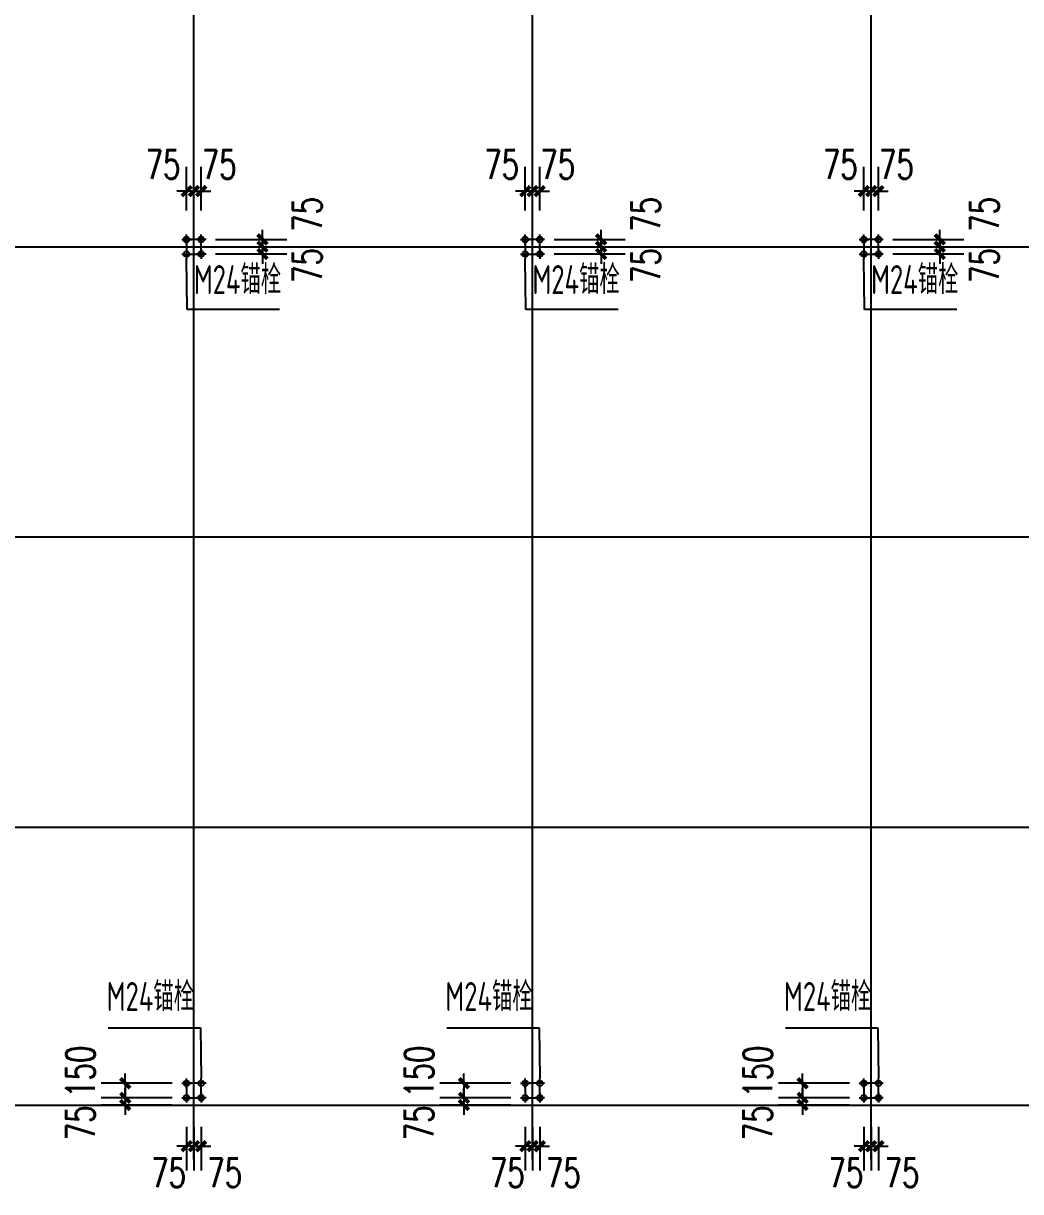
# Model space of a CAD drawing. Extents: x 180850 to 1400258, y 48356 to 327067.
# Drawn here: x 468406 to 489020, y 167371 to 191532 of the extents above; entities that cross this region are included whole.
import ezdxf
from ezdxf.enums import TextEntityAlignment as Align

# ---------------------------------------------------------------- set-up
doc = ezdxf.new("R2010")
doc.units = 0
doc.header["$LTSCALE"] = 1000
for name, color, linetype in [('AXIS', 3, 'Continuous'), ('DOTE', 1, 'Continuous'), ('TEXT', 7, 'Continuous')]:
    doc.layers.add(name, color=color, linetype=linetype)
doc.styles.add('_TCH_DIM_T3', font='SIMPLEX', dxfattribs={"width": 0.705882, "bigfont": 'GBCBIG'})
doc.styles.add('TSSD_Label', font='tssdeng.shx', dxfattribs={"width": 0.7, "bigfont": 'hztxt.shx'})
doc.dimstyles.new('TCH-200-2', dxfattribs={"dimtxt": 595, "dimasz": 200, "dimexe": 500, "dimexo": 600, "dimgap": 252.5, "dimtad": 1, "dimdec": 0, "dimlfac": 0.5, "dimzin": 0, "dimdsep": 46, "dimtxsty": '_TCH_DIM_T3', "dimblk": 'ARCHTICK', "dimcen": 0.09, "dimclrd": 124, "dimclre": 124, "dimclrt": 7, "dimazin": 2, "dimtfac": 1, "dimtdec": 0, "dimtix": 1, "dimtmove": 2, "dimatfit": 3, "dimfxl": 1, "dimtolj": 1, "dimtzin": 0, "dimarcsym": 0})

# ---------------------------------------------------------------- blocks, each defined once
blk = doc.blocks.new('_ArchTick')
at = {"color": 0, "linetype": 'ByBlock', "const_width": 0.4}
blk.add_lwpolyline([(-0.5, -0.5), (0.5, 0.5)], dxfattribs=at)
blk = doc.blocks.new('*D696')
at = {"color": 124, "linetype": 'ByBlock', "lineweight": -2, "transparency": 16777216}
for p, q in [((484513, 169312), (484513, 169512)), ((485481, 169312), (484013, 169312)), ((485481, 169162), (484013, 169162)), ((484513, 169312), (484513, 169162)), ((484513, 169162), (484513, 168962))]:
    blk.add_line(p, q, dxfattribs=at)
at = {"layer": 'Defpoints', "color": 0, "linetype": 'ByBlock', "transparency": 16777216}
for p in [(484513, 169162), (486081, 169312), (486081, 169162)]:
    blk.add_point(p, dxfattribs=at)
at = {"color": 124, "linetype": 'ByBlock', "lineweight": -2, "transparency": 16777216, "xscale": 200, "yscale": 200, "zscale": 200}
for p, rotation in [((484513, 169312), 270), ((484513, 169162), 90)]:
    blk.add_blockref('_ArchTick', p, dxfattribs=dict(at, rotation=rotation))
at = {"color": 7, "linetype": 'ByBlock', "transparency": 16777216, "insert": (483587, 168792), "char_height": 595, "attachment_point": 5, "rotation": 90, "style": '_TCH_DIM_T3'}
blk.add_mtext('\\A1;75', dxfattribs=at)
blk = doc.blocks.new('*D697')
at = {"color": 124, "linetype": 'ByBlock', "lineweight": -2, "transparency": 16777216}
for p, q in [((485481, 169612), (484013, 169612)), ((484513, 169612), (484513, 169812)), ((484513, 169612), (484513, 169312)), ((485481, 169312), (484013, 169312)), ((484513, 169312), (484513, 169112))]:
    blk.add_line(p, q, dxfattribs=at)
at = {"layer": 'Defpoints', "color": 0, "linetype": 'ByBlock', "transparency": 16777216}
for p in [(486081, 169612), (484513, 169312), (486081, 169312)]:
    blk.add_point(p, dxfattribs=at)
at = {"color": 124, "linetype": 'ByBlock', "lineweight": -2, "transparency": 16777216, "xscale": 200, "yscale": 200, "zscale": 200}
for p, rotation in [((484513, 169612), 270), ((484513, 169312), 90)]:
    blk.add_blockref('_ArchTick', p, dxfattribs=dict(at, rotation=rotation))
at = {"color": 7, "linetype": 'ByBlock', "transparency": 16777216, "insert": (483587, 169850), "char_height": 595, "attachment_point": 5, "rotation": 90, "style": '_TCH_DIM_T3'}
blk.add_mtext('\\A1;150', dxfattribs=at)
blk = doc.blocks.new('*D698')
at = {"color": 124, "linetype": 'ByBlock', "lineweight": -2, "transparency": 16777216}
for p, q in [((485931, 168712), (485931, 167811)), ((486081, 168712), (486081, 167811)), ((485931, 168311), (485731, 168311)), ((485931, 168311), (486081, 168311)), ((486081, 168311), (486281, 168311))]:
    blk.add_line(p, q, dxfattribs=at)
at = {"layer": 'Defpoints', "color": 0, "linetype": 'ByBlock', "transparency": 16777216}
for p in [(485931, 169312), (486081, 169312), (486081, 168311)]:
    blk.add_point(p, dxfattribs=at)
at = {"color": 124, "linetype": 'ByBlock', "lineweight": -2, "transparency": 16777216, "xscale": 200, "yscale": 200, "zscale": 200}
blk.add_blockref('_ArchTick', (485931, 168311), dxfattribs=at)
at = {"color": 124, "linetype": 'ByBlock', "lineweight": -2, "transparency": 16777216, "xscale": 200, "yscale": 200, "zscale": 200, "rotation": 180}
blk.add_blockref('_ArchTick', (486081, 168311), dxfattribs=at)
at = {"color": 7, "linetype": 'ByBlock', "transparency": 16777216, "insert": (486569, 167761), "char_height": 595, "attachment_point": 5, "style": '_TCH_DIM_T3'}
blk.add_mtext('\\A1;75', dxfattribs=at)
blk = doc.blocks.new('*D699')
at = {"color": 124, "linetype": 'ByBlock', "lineweight": -2, "transparency": 16777216}
for p, q in [((485781, 168712), (485781, 167811)), ((485931, 168712), (485931, 167811)), ((485781, 168311), (485581, 168311)), ((485931, 168311), (485781, 168311)), ((485931, 168311), (486131, 168311))]:
    blk.add_line(p, q, dxfattribs=at)
at = {"layer": 'Defpoints', "color": 0, "linetype": 'ByBlock', "transparency": 16777216}
for p in [(485781, 169312), (485931, 169312), (485781, 168311)]:
    blk.add_point(p, dxfattribs=at)
at = {"color": 124, "linetype": 'ByBlock', "lineweight": -2, "transparency": 16777216, "xscale": 200, "yscale": 200, "zscale": 200}
blk.add_blockref('_ArchTick', (485781, 168311), dxfattribs=at)
at = {"color": 124, "linetype": 'ByBlock', "lineweight": -2, "transparency": 16777216, "xscale": 200, "yscale": 200, "zscale": 200, "rotation": 180}
blk.add_blockref('_ArchTick', (485931, 168311), dxfattribs=at)
at = {"color": 7, "linetype": 'ByBlock', "transparency": 16777216, "insert": (485409, 167761), "char_height": 595, "attachment_point": 5, "style": '_TCH_DIM_T3'}
blk.add_mtext('\\A1;75', dxfattribs=at)
blk = doc.blocks.new('*D700')
at = {"color": 124, "linetype": 'ByBlock', "lineweight": -2, "transparency": 16777216}
for p, q in [((487349, 187062), (487349, 187262)), ((486381, 187062), (487849, 187062)), ((487349, 187062), (487349, 186912)), ((486381, 186912), (487849, 186912)), ((487349, 186912), (487349, 186712))]:
    blk.add_line(p, q, dxfattribs=at)
at = {"layer": 'Defpoints', "color": 0, "linetype": 'ByBlock', "transparency": 16777216}
for p in [(485781, 187062), (485781, 186912), (487349, 186912)]:
    blk.add_point(p, dxfattribs=at)
at = {"color": 124, "linetype": 'ByBlock', "lineweight": -2, "transparency": 16777216, "xscale": 200, "yscale": 200, "zscale": 200}
for p, rotation in [((487349, 187062), 270), ((487349, 186912), 90)]:
    blk.add_blockref('_ArchTick', p, dxfattribs=dict(at, rotation=rotation))
at = {"color": 7, "linetype": 'ByBlock', "transparency": 16777216, "insert": (488275, 187581), "char_height": 595, "attachment_point": 5, "rotation": 90, "style": '_TCH_DIM_T3'}
blk.add_mtext('\\A1;75', dxfattribs=at)
blk = doc.blocks.new('*D701')
at = {"color": 124, "linetype": 'ByBlock', "lineweight": -2, "transparency": 16777216}
for p, q in [((487349, 186912), (487349, 187112)), ((486381, 186912), (487849, 186912)), ((487349, 186762), (487349, 186912)), ((486381, 186762), (487849, 186762)), ((487349, 186762), (487349, 186562))]:
    blk.add_line(p, q, dxfattribs=at)
at = {"layer": 'Defpoints', "color": 0, "linetype": 'ByBlock', "transparency": 16777216}
for p in [(485781, 186912), (487349, 186912), (485781, 186762)]:
    blk.add_point(p, dxfattribs=at)
at = {"color": 124, "linetype": 'ByBlock', "lineweight": -2, "transparency": 16777216, "xscale": 200, "yscale": 200, "zscale": 200}
for p, rotation in [((487349, 186912), 270), ((487349, 186762), 90)]:
    blk.add_blockref('_ArchTick', p, dxfattribs=dict(at, rotation=rotation))
at = {"color": 7, "linetype": 'ByBlock', "transparency": 16777216, "insert": (488275, 186523), "char_height": 595, "attachment_point": 5, "rotation": 90, "style": '_TCH_DIM_T3'}
blk.add_mtext('\\A1;75', dxfattribs=at)
blk = doc.blocks.new('*D702')
at = {"color": 124, "linetype": 'ByBlock', "lineweight": -2, "transparency": 16777216}
for p, q in [((485781, 187662), (485781, 188562)), ((485931, 187662), (485931, 188562)), ((485781, 188062), (485581, 188062)), ((485931, 188062), (485781, 188062)), ((485931, 188062), (486131, 188062))]:
    blk.add_line(p, q, dxfattribs=at)
at = {"layer": 'Defpoints', "color": 0, "linetype": 'ByBlock', "transparency": 16777216}
for p in [(485781, 188062), (485781, 187062), (485931, 187062)]:
    blk.add_point(p, dxfattribs=at)
at = {"color": 124, "linetype": 'ByBlock', "lineweight": -2, "transparency": 16777216, "xscale": 200, "yscale": 200, "zscale": 200}
blk.add_blockref('_ArchTick', (485781, 188062), dxfattribs=at)
at = {"color": 124, "linetype": 'ByBlock', "lineweight": -2, "transparency": 16777216, "xscale": 200, "yscale": 200, "zscale": 200, "rotation": 180}
blk.add_blockref('_ArchTick', (485931, 188062), dxfattribs=at)
at = {"color": 7, "linetype": 'ByBlock', "transparency": 16777216, "insert": (485293, 188612), "char_height": 595, "attachment_point": 5, "style": '_TCH_DIM_T3'}
blk.add_mtext('\\A1;75', dxfattribs=at)
blk = doc.blocks.new('*D703')
at = {"color": 124, "linetype": 'ByBlock', "lineweight": -2, "transparency": 16777216}
for p, q in [((485931, 187662), (485931, 188562)), ((486081, 187662), (486081, 188562)), ((485931, 188062), (485731, 188062)), ((485931, 188062), (486081, 188062)), ((486081, 188062), (486281, 188062))]:
    blk.add_line(p, q, dxfattribs=at)
at = {"layer": 'Defpoints', "color": 0, "linetype": 'ByBlock', "transparency": 16777216}
for p in [(486081, 188062), (485931, 187062), (486081, 187062)]:
    blk.add_point(p, dxfattribs=at)
at = {"color": 124, "linetype": 'ByBlock', "lineweight": -2, "transparency": 16777216, "xscale": 200, "yscale": 200, "zscale": 200}
blk.add_blockref('_ArchTick', (485931, 188062), dxfattribs=at)
at = {"color": 124, "linetype": 'ByBlock', "lineweight": -2, "transparency": 16777216, "xscale": 200, "yscale": 200, "zscale": 200, "rotation": 180}
blk.add_blockref('_ArchTick', (486081, 188062), dxfattribs=at)
at = {"color": 7, "linetype": 'ByBlock', "transparency": 16777216, "insert": (486453, 188612), "char_height": 595, "attachment_point": 5, "style": '_TCH_DIM_T3'}
blk.add_mtext('\\A1;75', dxfattribs=at)
blk = doc.blocks.new('*D708')
at = {"color": 124, "linetype": 'ByBlock', "lineweight": -2, "transparency": 16777216}
for p, q in [((477513, 169312), (477513, 169512)), ((478481, 169312), (477013, 169312)), ((478481, 169162), (477013, 169162)), ((477513, 169312), (477513, 169162)), ((477513, 169162), (477513, 168962))]:
    blk.add_line(p, q, dxfattribs=at)
at = {"layer": 'Defpoints', "color": 0, "linetype": 'ByBlock', "transparency": 16777216}
for p in [(477513, 169162), (479081, 169312), (479081, 169162)]:
    blk.add_point(p, dxfattribs=at)
at = {"color": 124, "linetype": 'ByBlock', "lineweight": -2, "transparency": 16777216, "xscale": 200, "yscale": 200, "zscale": 200}
for p, rotation in [((477513, 169312), 270), ((477513, 169162), 90)]:
    blk.add_blockref('_ArchTick', p, dxfattribs=dict(at, rotation=rotation))
at = {"color": 7, "linetype": 'ByBlock', "transparency": 16777216, "insert": (476587, 168792), "char_height": 595, "attachment_point": 5, "rotation": 90, "style": '_TCH_DIM_T3'}
blk.add_mtext('\\A1;75', dxfattribs=at)
blk = doc.blocks.new('*D709')
at = {"color": 124, "linetype": 'ByBlock', "lineweight": -2, "transparency": 16777216}
for p, q in [((478481, 169612), (477013, 169612)), ((477513, 169612), (477513, 169812)), ((477513, 169612), (477513, 169312)), ((478481, 169312), (477013, 169312)), ((477513, 169312), (477513, 169112))]:
    blk.add_line(p, q, dxfattribs=at)
at = {"layer": 'Defpoints', "color": 0, "linetype": 'ByBlock', "transparency": 16777216}
for p in [(479081, 169612), (477513, 169312), (479081, 169312)]:
    blk.add_point(p, dxfattribs=at)
at = {"color": 124, "linetype": 'ByBlock', "lineweight": -2, "transparency": 16777216, "xscale": 200, "yscale": 200, "zscale": 200}
for p, rotation in [((477513, 169612), 270), ((477513, 169312), 90)]:
    blk.add_blockref('_ArchTick', p, dxfattribs=dict(at, rotation=rotation))
at = {"color": 7, "linetype": 'ByBlock', "transparency": 16777216, "insert": (476587, 169850), "char_height": 595, "attachment_point": 5, "rotation": 90, "style": '_TCH_DIM_T3'}
blk.add_mtext('\\A1;150', dxfattribs=at)
blk = doc.blocks.new('*D710')
at = {"color": 124, "linetype": 'ByBlock', "lineweight": -2, "transparency": 16777216}
for p, q in [((478931, 168712), (478931, 167811)), ((479081, 168712), (479081, 167811)), ((478931, 168311), (478731, 168311)), ((478931, 168311), (479081, 168311)), ((479081, 168311), (479281, 168311))]:
    blk.add_line(p, q, dxfattribs=at)
at = {"layer": 'Defpoints', "color": 0, "linetype": 'ByBlock', "transparency": 16777216}
for p in [(478931, 169312), (479081, 169312), (479081, 168311)]:
    blk.add_point(p, dxfattribs=at)
at = {"color": 124, "linetype": 'ByBlock', "lineweight": -2, "transparency": 16777216, "xscale": 200, "yscale": 200, "zscale": 200}
blk.add_blockref('_ArchTick', (478931, 168311), dxfattribs=at)
at = {"color": 124, "linetype": 'ByBlock', "lineweight": -2, "transparency": 16777216, "xscale": 200, "yscale": 200, "zscale": 200, "rotation": 180}
blk.add_blockref('_ArchTick', (479081, 168311), dxfattribs=at)
at = {"color": 7, "linetype": 'ByBlock', "transparency": 16777216, "insert": (479569, 167761), "char_height": 595, "attachment_point": 5, "style": '_TCH_DIM_T3'}
blk.add_mtext('\\A1;75', dxfattribs=at)
blk = doc.blocks.new('*D711')
at = {"color": 124, "linetype": 'ByBlock', "lineweight": -2, "transparency": 16777216}
for p, q in [((478781, 168712), (478781, 167811)), ((478931, 168712), (478931, 167811)), ((478781, 168311), (478581, 168311)), ((478931, 168311), (478781, 168311)), ((478931, 168311), (479131, 168311))]:
    blk.add_line(p, q, dxfattribs=at)
at = {"layer": 'Defpoints', "color": 0, "linetype": 'ByBlock', "transparency": 16777216}
for p in [(478781, 169312), (478931, 169312), (478781, 168311)]:
    blk.add_point(p, dxfattribs=at)
at = {"color": 124, "linetype": 'ByBlock', "lineweight": -2, "transparency": 16777216, "xscale": 200, "yscale": 200, "zscale": 200}
blk.add_blockref('_ArchTick', (478781, 168311), dxfattribs=at)
at = {"color": 124, "linetype": 'ByBlock', "lineweight": -2, "transparency": 16777216, "xscale": 200, "yscale": 200, "zscale": 200, "rotation": 180}
blk.add_blockref('_ArchTick', (478931, 168311), dxfattribs=at)
at = {"color": 7, "linetype": 'ByBlock', "transparency": 16777216, "insert": (478409, 167761), "char_height": 595, "attachment_point": 5, "style": '_TCH_DIM_T3'}
blk.add_mtext('\\A1;75', dxfattribs=at)
blk = doc.blocks.new('*D712')
at = {"color": 124, "linetype": 'ByBlock', "lineweight": -2, "transparency": 16777216}
for p, q in [((480349, 187062), (480349, 187262)), ((479381, 187062), (480849, 187062)), ((480349, 187062), (480349, 186912)), ((479381, 186912), (480849, 186912)), ((480349, 186912), (480349, 186712))]:
    blk.add_line(p, q, dxfattribs=at)
at = {"layer": 'Defpoints', "color": 0, "linetype": 'ByBlock', "transparency": 16777216}
for p in [(478781, 187062), (478781, 186912), (480349, 186912)]:
    blk.add_point(p, dxfattribs=at)
at = {"color": 124, "linetype": 'ByBlock', "lineweight": -2, "transparency": 16777216, "xscale": 200, "yscale": 200, "zscale": 200}
for p, rotation in [((480349, 187062), 270), ((480349, 186912), 90)]:
    blk.add_blockref('_ArchTick', p, dxfattribs=dict(at, rotation=rotation))
at = {"color": 7, "linetype": 'ByBlock', "transparency": 16777216, "insert": (481275, 187581), "char_height": 595, "attachment_point": 5, "rotation": 90, "style": '_TCH_DIM_T3'}
blk.add_mtext('\\A1;75', dxfattribs=at)
blk = doc.blocks.new('*D713')
at = {"color": 124, "linetype": 'ByBlock', "lineweight": -2, "transparency": 16777216}
for p, q in [((480349, 186912), (480349, 187112)), ((479381, 186912), (480849, 186912)), ((480349, 186762), (480349, 186912)), ((479381, 186762), (480849, 186762)), ((480349, 186762), (480349, 186562))]:
    blk.add_line(p, q, dxfattribs=at)
at = {"layer": 'Defpoints', "color": 0, "linetype": 'ByBlock', "transparency": 16777216}
for p in [(478781, 186912), (480349, 186912), (478781, 186762)]:
    blk.add_point(p, dxfattribs=at)
at = {"color": 124, "linetype": 'ByBlock', "lineweight": -2, "transparency": 16777216, "xscale": 200, "yscale": 200, "zscale": 200}
for p, rotation in [((480349, 186912), 270), ((480349, 186762), 90)]:
    blk.add_blockref('_ArchTick', p, dxfattribs=dict(at, rotation=rotation))
at = {"color": 7, "linetype": 'ByBlock', "transparency": 16777216, "insert": (481275, 186523), "char_height": 595, "attachment_point": 5, "rotation": 90, "style": '_TCH_DIM_T3'}
blk.add_mtext('\\A1;75', dxfattribs=at)
blk = doc.blocks.new('*D714')
at = {"color": 124, "linetype": 'ByBlock', "lineweight": -2, "transparency": 16777216}
for p, q in [((478781, 187662), (478781, 188562)), ((478931, 187662), (478931, 188562)), ((478781, 188062), (478581, 188062)), ((478931, 188062), (478781, 188062)), ((478931, 188062), (479131, 188062))]:
    blk.add_line(p, q, dxfattribs=at)
at = {"layer": 'Defpoints', "color": 0, "linetype": 'ByBlock', "transparency": 16777216}
for p in [(478781, 188062), (478781, 187062), (478931, 187062)]:
    blk.add_point(p, dxfattribs=at)
at = {"color": 124, "linetype": 'ByBlock', "lineweight": -2, "transparency": 16777216, "xscale": 200, "yscale": 200, "zscale": 200}
blk.add_blockref('_ArchTick', (478781, 188062), dxfattribs=at)
at = {"color": 124, "linetype": 'ByBlock', "lineweight": -2, "transparency": 16777216, "xscale": 200, "yscale": 200, "zscale": 200, "rotation": 180}
blk.add_blockref('_ArchTick', (478931, 188062), dxfattribs=at)
at = {"color": 7, "linetype": 'ByBlock', "transparency": 16777216, "insert": (478293, 188612), "char_height": 595, "attachment_point": 5, "style": '_TCH_DIM_T3'}
blk.add_mtext('\\A1;75', dxfattribs=at)
blk = doc.blocks.new('*D715')
at = {"color": 124, "linetype": 'ByBlock', "lineweight": -2, "transparency": 16777216}
for p, q in [((478931, 187662), (478931, 188562)), ((479081, 187662), (479081, 188562)), ((478931, 188062), (478731, 188062)), ((478931, 188062), (479081, 188062)), ((479081, 188062), (479281, 188062))]:
    blk.add_line(p, q, dxfattribs=at)
at = {"layer": 'Defpoints', "color": 0, "linetype": 'ByBlock', "transparency": 16777216}
for p in [(479081, 188062), (478931, 187062), (479081, 187062)]:
    blk.add_point(p, dxfattribs=at)
at = {"color": 124, "linetype": 'ByBlock', "lineweight": -2, "transparency": 16777216, "xscale": 200, "yscale": 200, "zscale": 200}
blk.add_blockref('_ArchTick', (478931, 188062), dxfattribs=at)
at = {"color": 124, "linetype": 'ByBlock', "lineweight": -2, "transparency": 16777216, "xscale": 200, "yscale": 200, "zscale": 200, "rotation": 180}
blk.add_blockref('_ArchTick', (479081, 188062), dxfattribs=at)
at = {"color": 7, "linetype": 'ByBlock', "transparency": 16777216, "insert": (479453, 188612), "char_height": 595, "attachment_point": 5, "style": '_TCH_DIM_T3'}
blk.add_mtext('\\A1;75', dxfattribs=at)
blk = doc.blocks.new('*D720')
at = {"color": 124, "linetype": 'ByBlock', "lineweight": -2, "transparency": 16777216}
for p, q in [((470513, 169312), (470513, 169512)), ((471481, 169312), (470013, 169312)), ((471481, 169162), (470013, 169162)), ((470513, 169312), (470513, 169162)), ((470513, 169162), (470513, 168962))]:
    blk.add_line(p, q, dxfattribs=at)
at = {"layer": 'Defpoints', "color": 0, "linetype": 'ByBlock', "transparency": 16777216}
for p in [(470513, 169162), (472081, 169312), (472081, 169162)]:
    blk.add_point(p, dxfattribs=at)
at = {"color": 124, "linetype": 'ByBlock', "lineweight": -2, "transparency": 16777216, "xscale": 200, "yscale": 200, "zscale": 200}
for p, rotation in [((470513, 169312), 270), ((470513, 169162), 90)]:
    blk.add_blockref('_ArchTick', p, dxfattribs=dict(at, rotation=rotation))
at = {"color": 7, "linetype": 'ByBlock', "transparency": 16777216, "insert": (469587, 168792), "char_height": 595, "attachment_point": 5, "rotation": 90, "style": '_TCH_DIM_T3'}
blk.add_mtext('\\A1;75', dxfattribs=at)
blk = doc.blocks.new('*D721')
at = {"color": 124, "linetype": 'ByBlock', "lineweight": -2, "transparency": 16777216}
for p, q in [((471481, 169612), (470013, 169612)), ((470513, 169612), (470513, 169812)), ((470513, 169612), (470513, 169312)), ((471481, 169312), (470013, 169312)), ((470513, 169312), (470513, 169112))]:
    blk.add_line(p, q, dxfattribs=at)
at = {"layer": 'Defpoints', "color": 0, "linetype": 'ByBlock', "transparency": 16777216}
for p in [(472081, 169612), (470513, 169312), (472081, 169312)]:
    blk.add_point(p, dxfattribs=at)
at = {"color": 124, "linetype": 'ByBlock', "lineweight": -2, "transparency": 16777216, "xscale": 200, "yscale": 200, "zscale": 200}
for p, rotation in [((470513, 169612), 270), ((470513, 169312), 90)]:
    blk.add_blockref('_ArchTick', p, dxfattribs=dict(at, rotation=rotation))
at = {"color": 7, "linetype": 'ByBlock', "transparency": 16777216, "insert": (469587, 169850), "char_height": 595, "attachment_point": 5, "rotation": 90, "style": '_TCH_DIM_T3'}
blk.add_mtext('\\A1;150', dxfattribs=at)
blk = doc.blocks.new('*D722')
at = {"color": 124, "linetype": 'ByBlock', "lineweight": -2, "transparency": 16777216}
for p, q in [((471931, 168712), (471931, 167811)), ((472081, 168712), (472081, 167811)), ((471931, 168311), (471731, 168311)), ((471931, 168311), (472081, 168311)), ((472081, 168311), (472281, 168311))]:
    blk.add_line(p, q, dxfattribs=at)
at = {"layer": 'Defpoints', "color": 0, "linetype": 'ByBlock', "transparency": 16777216}
for p in [(471931, 169312), (472081, 169312), (472081, 168311)]:
    blk.add_point(p, dxfattribs=at)
at = {"color": 124, "linetype": 'ByBlock', "lineweight": -2, "transparency": 16777216, "xscale": 200, "yscale": 200, "zscale": 200}
blk.add_blockref('_ArchTick', (471931, 168311), dxfattribs=at)
at = {"color": 124, "linetype": 'ByBlock', "lineweight": -2, "transparency": 16777216, "xscale": 200, "yscale": 200, "zscale": 200, "rotation": 180}
blk.add_blockref('_ArchTick', (472081, 168311), dxfattribs=at)
at = {"color": 7, "linetype": 'ByBlock', "transparency": 16777216, "insert": (472569, 167761), "char_height": 595, "attachment_point": 5, "style": '_TCH_DIM_T3'}
blk.add_mtext('\\A1;75', dxfattribs=at)
blk = doc.blocks.new('*D723')
at = {"color": 124, "linetype": 'ByBlock', "lineweight": -2, "transparency": 16777216}
for p, q in [((471781, 168712), (471781, 167811)), ((471931, 168712), (471931, 167811)), ((471781, 168311), (471581, 168311)), ((471931, 168311), (471781, 168311)), ((471931, 168311), (472131, 168311))]:
    blk.add_line(p, q, dxfattribs=at)
at = {"layer": 'Defpoints', "color": 0, "linetype": 'ByBlock', "transparency": 16777216}
for p in [(471781, 169312), (471931, 169312), (471781, 168311)]:
    blk.add_point(p, dxfattribs=at)
at = {"color": 124, "linetype": 'ByBlock', "lineweight": -2, "transparency": 16777216, "xscale": 200, "yscale": 200, "zscale": 200}
blk.add_blockref('_ArchTick', (471781, 168311), dxfattribs=at)
at = {"color": 124, "linetype": 'ByBlock', "lineweight": -2, "transparency": 16777216, "xscale": 200, "yscale": 200, "zscale": 200, "rotation": 180}
blk.add_blockref('_ArchTick', (471931, 168311), dxfattribs=at)
at = {"color": 7, "linetype": 'ByBlock', "transparency": 16777216, "insert": (471409, 167761), "char_height": 595, "attachment_point": 5, "style": '_TCH_DIM_T3'}
blk.add_mtext('\\A1;75', dxfattribs=at)
blk = doc.blocks.new('*D724')
at = {"color": 124, "linetype": 'ByBlock', "lineweight": -2, "transparency": 16777216}
for p, q in [((473349, 187062), (473349, 187262)), ((472381, 187062), (473849, 187062)), ((473349, 187062), (473349, 186912)), ((472381, 186912), (473849, 186912)), ((473349, 186912), (473349, 186712))]:
    blk.add_line(p, q, dxfattribs=at)
at = {"layer": 'Defpoints', "color": 0, "linetype": 'ByBlock', "transparency": 16777216}
for p in [(471781, 187062), (471781, 186912), (473349, 186912)]:
    blk.add_point(p, dxfattribs=at)
at = {"color": 124, "linetype": 'ByBlock', "lineweight": -2, "transparency": 16777216, "xscale": 200, "yscale": 200, "zscale": 200}
for p, rotation in [((473349, 187062), 270), ((473349, 186912), 90)]:
    blk.add_blockref('_ArchTick', p, dxfattribs=dict(at, rotation=rotation))
at = {"color": 7, "linetype": 'ByBlock', "transparency": 16777216, "insert": (474275, 187581), "char_height": 595, "attachment_point": 5, "rotation": 90, "style": '_TCH_DIM_T3'}
blk.add_mtext('\\A1;75', dxfattribs=at)
blk = doc.blocks.new('*D725')
at = {"color": 124, "linetype": 'ByBlock', "lineweight": -2, "transparency": 16777216}
for p, q in [((473349, 186912), (473349, 187112)), ((472381, 186912), (473849, 186912)), ((473349, 186762), (473349, 186912)), ((472381, 186762), (473849, 186762)), ((473349, 186762), (473349, 186562))]:
    blk.add_line(p, q, dxfattribs=at)
at = {"layer": 'Defpoints', "color": 0, "linetype": 'ByBlock', "transparency": 16777216}
for p in [(471781, 186912), (473349, 186912), (471781, 186762)]:
    blk.add_point(p, dxfattribs=at)
at = {"color": 124, "linetype": 'ByBlock', "lineweight": -2, "transparency": 16777216, "xscale": 200, "yscale": 200, "zscale": 200}
for p, rotation in [((473349, 186912), 270), ((473349, 186762), 90)]:
    blk.add_blockref('_ArchTick', p, dxfattribs=dict(at, rotation=rotation))
at = {"color": 7, "linetype": 'ByBlock', "transparency": 16777216, "insert": (474275, 186523), "char_height": 595, "attachment_point": 5, "rotation": 90, "style": '_TCH_DIM_T3'}
blk.add_mtext('\\A1;75', dxfattribs=at)
blk = doc.blocks.new('*D726')
at = {"color": 124, "linetype": 'ByBlock', "lineweight": -2, "transparency": 16777216}
for p, q in [((471781, 187662), (471781, 188562)), ((471931, 187662), (471931, 188562)), ((471781, 188062), (471581, 188062)), ((471931, 188062), (471781, 188062)), ((471931, 188062), (472131, 188062))]:
    blk.add_line(p, q, dxfattribs=at)
at = {"layer": 'Defpoints', "color": 0, "linetype": 'ByBlock', "transparency": 16777216}
for p in [(471781, 188062), (471781, 187062), (471931, 187062)]:
    blk.add_point(p, dxfattribs=at)
at = {"color": 124, "linetype": 'ByBlock', "lineweight": -2, "transparency": 16777216, "xscale": 200, "yscale": 200, "zscale": 200}
blk.add_blockref('_ArchTick', (471781, 188062), dxfattribs=at)
at = {"color": 124, "linetype": 'ByBlock', "lineweight": -2, "transparency": 16777216, "xscale": 200, "yscale": 200, "zscale": 200, "rotation": 180}
blk.add_blockref('_ArchTick', (471931, 188062), dxfattribs=at)
at = {"color": 7, "linetype": 'ByBlock', "transparency": 16777216, "insert": (471293, 188612), "char_height": 595, "attachment_point": 5, "style": '_TCH_DIM_T3'}
blk.add_mtext('\\A1;75', dxfattribs=at)
blk = doc.blocks.new('*D727')
at = {"color": 124, "linetype": 'ByBlock', "lineweight": -2, "transparency": 16777216}
for p, q in [((471931, 187662), (471931, 188562)), ((472081, 187662), (472081, 188562)), ((471931, 188062), (471731, 188062)), ((471931, 188062), (472081, 188062)), ((472081, 188062), (472281, 188062))]:
    blk.add_line(p, q, dxfattribs=at)
at = {"layer": 'Defpoints', "color": 0, "linetype": 'ByBlock', "transparency": 16777216}
for p in [(472081, 188062), (471931, 187062), (472081, 187062)]:
    blk.add_point(p, dxfattribs=at)
at = {"color": 124, "linetype": 'ByBlock', "lineweight": -2, "transparency": 16777216, "xscale": 200, "yscale": 200, "zscale": 200}
blk.add_blockref('_ArchTick', (471931, 188062), dxfattribs=at)
at = {"color": 124, "linetype": 'ByBlock', "lineweight": -2, "transparency": 16777216, "xscale": 200, "yscale": 200, "zscale": 200, "rotation": 180}
blk.add_blockref('_ArchTick', (472081, 188062), dxfattribs=at)
at = {"color": 7, "linetype": 'ByBlock', "transparency": 16777216, "insert": (472453, 188612), "char_height": 595, "attachment_point": 5, "style": '_TCH_DIM_T3'}
blk.add_mtext('\\A1;75', dxfattribs=at)

msp = doc.modelspace()

# ---------------------------------------------------------------- linework, layer by layer
for centre in [(471781.08, 187061.63), (472081.08, 187061.63), (478781.08, 187061.63), (479081.08, 187061.63), (485781.08, 187061.63), (486081.08, 187061.63), (471781.08, 186761.63), (472081.08, 186761.63), (478781.08, 186761.63), (479081.08, 186761.63), (485781.08, 186761.63), (486081.08, 186761.63), (471781.08, 169611.63), (472081.08, 169611.63), (478781.08, 169611.63), (479081.08, 169611.63), (485781.08, 169611.63), (486081.08, 169611.63), (471781.08, 169311.63), (472081.08, 169311.63), (478781.08, 169311.63), (479081.08, 169311.63), (485781.08, 169311.63), (486081.08, 169311.63)]:
    msp.add_circle(centre, 58.52)
at = {"layer": 'AXIS'}
for p, q in [((471680.41, 187061.63), (471881.75, 187061.63)), ((471781.08, 186960.96), (471781.08, 187162.3)), ((472181.75, 187061.63), (471980.41, 187061.63)), ((472081.08, 186960.96), (472081.08, 187162.3)), ((478680.41, 187061.63), (478881.75, 187061.63)), ((478781.08, 186960.96), (478781.08, 187162.3)), ((479181.75, 187061.63), (478980.41, 187061.63)), ((479081.08, 186960.96), (479081.08, 187162.3)), ((485680.41, 187061.63), (485881.75, 187061.63)), ((485781.08, 186960.96), (485781.08, 187162.3)), ((486181.75, 187061.63), (485980.41, 187061.63)), ((486081.08, 186960.96), (486081.08, 187162.3)), ((471781.08, 186862.3), (471781.08, 186660.96)), ((472081.08, 186862.3), (472081.08, 186660.96)), ((478781.08, 186862.3), (478781.08, 186660.96)), ((479081.08, 186862.3), (479081.08, 186660.96)), ((485781.08, 186862.3), (485781.08, 186660.96)), ((486081.08, 186862.3), (486081.08, 186660.96)), ((471680.41, 186761.63), (471881.75, 186761.63)), ((471791.81, 185617.19), (471781.08, 186660.96)), ((472181.75, 186761.63), (471980.41, 186761.63)), ((478680.41, 186761.63), (478881.75, 186761.63)), ((478791.81, 185617.19), (478781.08, 186660.96)), ((479181.75, 186761.63), (478980.41, 186761.63)), ((485680.41, 186761.63), (485881.75, 186761.63)), ((485791.81, 185617.19), (485781.08, 186660.96)), ((486181.75, 186761.63), (485980.41, 186761.63)), ((473702.38, 185616.19), (471791.82, 185616.19)), ((480702.38, 185616.19), (478791.82, 185616.19)), ((487702.38, 185616.19), (485791.82, 185616.19)), ((470159.77, 170757.07), (472070.33, 170757.07)), ((472070.34, 170756.07), (472081.08, 169712.3)), ((477159.77, 170757.07), (479070.33, 170757.07)), ((479070.34, 170756.07), (479081.08, 169712.3)), ((484159.77, 170757.07), (486070.33, 170757.07)), ((486070.34, 170756.07), (486081.08, 169712.3)), ((471680.41, 169611.63), (471881.75, 169611.63)), ((471781.08, 169510.96), (471781.08, 169712.3)), ((472181.75, 169611.63), (471980.41, 169611.63)), ((472081.08, 169510.96), (472081.08, 169712.3)), ((478680.41, 169611.63), (478881.75, 169611.63)), ((478781.08, 169510.96), (478781.08, 169712.3)), ((479181.75, 169611.63), (478980.41, 169611.63)), ((479081.08, 169510.96), (479081.08, 169712.3)), ((485680.41, 169611.63), (485881.75, 169611.63)), ((485781.08, 169510.96), (485781.08, 169712.3)), ((486181.75, 169611.63), (485980.41, 169611.63)), ((486081.08, 169510.96), (486081.08, 169712.3)), ((471781.08, 169412.3), (471781.08, 169210.96)), ((472081.08, 169412.3), (472081.08, 169210.96)), ((478781.08, 169412.3), (478781.08, 169210.96)), ((479081.08, 169412.3), (479081.08, 169210.96)), ((485781.08, 169412.3), (485781.08, 169210.96)), ((486081.08, 169412.3), (486081.08, 169210.96)), ((471680.41, 169311.63), (471881.75, 169311.63)), ((472181.75, 169311.63), (471980.41, 169311.63)), ((478680.41, 169311.63), (478881.75, 169311.63)), ((479181.75, 169311.63), (478980.41, 169311.63)), ((485680.41, 169311.63), (485881.75, 169311.63)), ((486181.75, 169311.63), (485980.41, 169311.63))]:
    msp.add_line(p, q, dxfattribs=at)
at = {"layer": 'DOTE'}
for p, q in [((471931.08, 168036.63), (471931.08, 205786.63)), ((478931.08, 168036.63), (478931.08, 205786.63)), ((485931.08, 168036.63), (485931.08, 205786.63)), ((450156.08, 186911.63), (502031.08, 186911.63)), ((450156.08, 180911.63), (502031.08, 180911.63)), ((450156.08, 174911.63), (502031.08, 174911.63)), ((450156.08, 169161.63), (502031.08, 169161.63))]:
    msp.add_line(p, q, dxfattribs=at)
for points in [[(472081.08, 187061.63), (471781.08, 187061.63), (471781.08, 186761.63), (472081.08, 186761.63)], [(479081.08, 187061.63), (478781.08, 187061.63), (478781.08, 186761.63), (479081.08, 186761.63)], [(486081.08, 187061.63), (485781.08, 187061.63), (485781.08, 186761.63), (486081.08, 186761.63)], [(471781.08, 169311.63), (472081.08, 169311.63), (472081.08, 169611.63), (471781.08, 169611.63)], [(478781.08, 169311.63), (479081.08, 169311.63), (479081.08, 169611.63), (478781.08, 169611.63)], [(485781.08, 169311.63), (486081.08, 169311.63), (486081.08, 169611.63), (485781.08, 169611.63)]]:
    msp.add_lwpolyline(points, close=True, dxfattribs=at)

# ---------------------------------------------------------------- texts
at = {"layer": 'TEXT', "style": 'TSSD_Label', "width": 0.7}
for p in [(472831.38, 185753.22), (479831.38, 185753.22), (486831.38, 185753.22), (471030.78, 170926.6), (478030.78, 170926.6), (485030.78, 170926.6)]:
    msp.add_text('M24锚栓', height=600, dxfattribs=at).set_placement(p, align=Align.BOTTOM_CENTER)

# ---------------------------------------------------------------- dimensions: what is measured, and where the dimension line sits
at = {"linetype": 'ByBlock'}
for base, p1, p2, angle, picture, middle in [((471781.08, 188061.85), (471931.08, 187061.63), (471781.08, 187061.63), 180, '*D726', (471292.87, 188611.85)), ((478781.08, 188061.85), (478931.08, 187061.63), (478781.08, 187061.63), 180, '*D714', (478292.87, 188611.85)), ((485781.08, 188061.85), (485931.08, 187061.63), (485781.08, 187061.63), 180, '*D702', (485292.87, 188611.85)), ((473349.1, 186911.63), (471781.08, 187061.63), (471781.08, 186911.63), 90, '*D724', (474275.45, 187580.85)), ((480349.1, 186911.63), (478781.08, 187061.63), (478781.08, 186911.63), 90, '*D712', (481275.45, 187580.85)), ((487349.1, 186911.63), (485781.08, 187061.63), (485781.08, 186911.63), 90, '*D700', (488275.45, 187580.85)), ((473349.1, 186911.63), (471781.08, 186761.63), (471781.08, 186911.63), 270, '*D725', (474275.45, 186522.94)), ((480349.1, 186911.63), (478781.08, 186761.63), (478781.08, 186911.63), 270, '*D713', (481275.45, 186522.94)), ((487349.1, 186911.63), (485781.08, 186761.63), (485781.08, 186911.63), 270, '*D701', (488275.45, 186522.94)), ((470513.05, 169311.63), (472081.08, 169611.63), (472081.08, 169311.63), 90, '*D721', (469586.7, 169850.32)), ((477513.05, 169311.63), (479081.08, 169611.63), (479081.08, 169311.63), 90, '*D709', (476586.7, 169850.32)), ((484513.05, 169311.63), (486081.08, 169611.63), (486081.08, 169311.63), 90, '*D697', (483586.7, 169850.32)), ((470513.05, 169161.63), (472081.08, 169311.63), (472081.08, 169161.63), 270, '*D720', (469586.7, 168792.42)), ((477513.05, 169161.63), (479081.08, 169311.63), (479081.08, 169161.63), 270, '*D708', (476586.7, 168792.42)), ((484513.05, 169161.63), (486081.08, 169311.63), (486081.08, 169161.63), 270, '*D696', (483586.7, 168792.42)), ((471781.08, 168311.41), (471931.08, 169311.63), (471781.08, 169311.63), 180, '*D723', (471409.41, 167761.41)), ((478781.08, 168311.41), (478931.08, 169311.63), (478781.08, 169311.63), 180, '*D711', (478409.41, 167761.41)), ((485781.08, 168311.41), (485931.08, 169311.63), (485781.08, 169311.63), 180, '*D699', (485409.41, 167761.41))]:
    dim = msp.add_linear_dim(base=base, p1=p1, p2=p2, angle=angle, dimstyle='TCH-200-2', dxfattribs=at)
    dim.commit()
    dim.dimension.update_dxf_attribs({"geometry": picture, "text_midpoint": middle, "dimtype": 160})
for base, p1, p2, picture, middle in [((472081.08, 188061.85), (471931.08, 187061.63), (472081.08, 187061.63), '*D727', (472452.74, 188611.85)), ((479081.08, 188061.85), (478931.08, 187061.63), (479081.08, 187061.63), '*D715', (479452.74, 188611.85)), ((486081.08, 188061.85), (485931.08, 187061.63), (486081.08, 187061.63), '*D703', (486452.74, 188611.85)), ((472081.08, 168311.41), (471931.08, 169311.63), (472081.08, 169311.63), '*D722', (472569.28, 167761.41)), ((479081.08, 168311.41), (478931.08, 169311.63), (479081.08, 169311.63), '*D710', (479569.28, 167761.41)), ((486081.08, 168311.41), (485931.08, 169311.63), (486081.08, 169311.63), '*D698', (486569.28, 167761.41))]:
    dim = msp.add_linear_dim(base=base, p1=p1, p2=p2, dimstyle='TCH-200-2', dxfattribs=at)
    dim.commit()
    dim.dimension.update_dxf_attribs({"geometry": picture, "text_midpoint": middle, "dimtype": 160})

doc.saveas('drawing.dxf')
